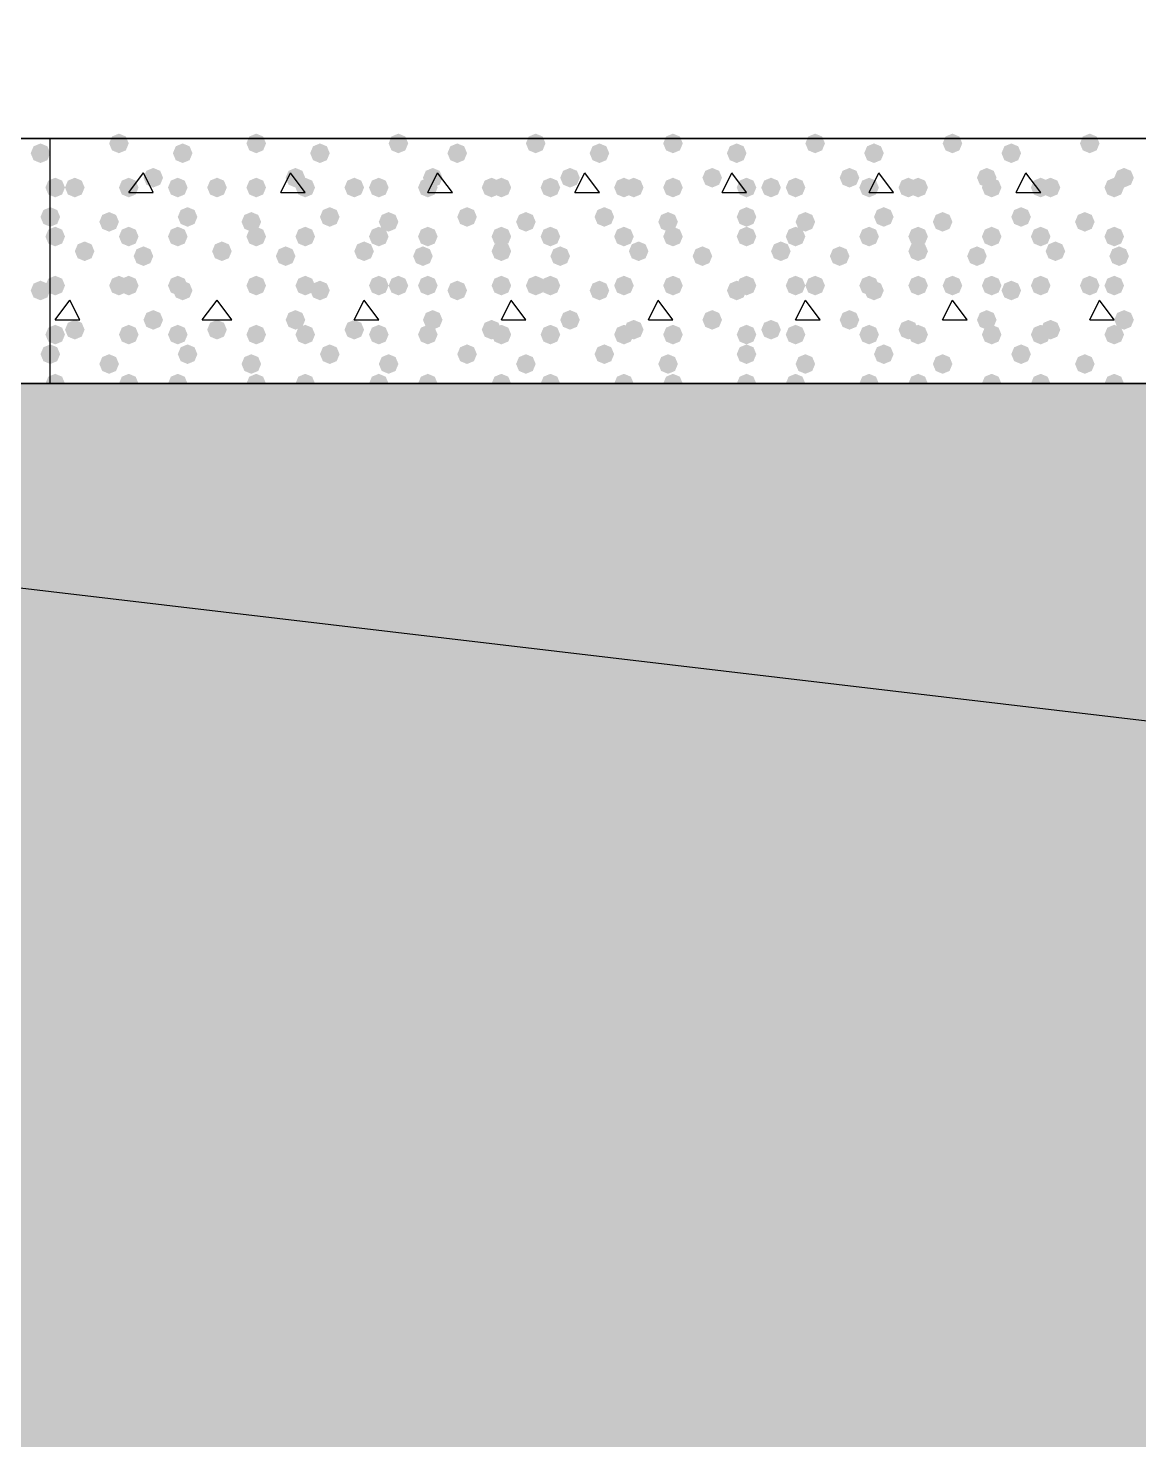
# Model space of a CAD drawing. Header units: millimetres. Extents: x 0 to 420, y 0 to 297.
# Drawn here: x 54.72 to 64.3, y 117.79 to 129.98 of the extents above; entities that cross this region are included whole.
import ezdxf

# ---------------------------------------------------------------- set-up
doc = ezdxf.new("R2010")
doc.units = ezdxf.units.MM
doc.layers.get('0').update_dxf_attribs({"linetype": 'CONTINUOUS'})

msp = doc.modelspace()

# ---------------------------------------------------------------- hatches: boundary and pattern name
at = {"true_color": 0x000007}
for points in [[(54.906333, 128.905), (54.881462, 128.845204), (54.821667, 128.820333), (54.761871, 128.845204), (54.737, 128.905), (54.761871, 128.964796), (54.821667, 128.989667), (54.881462, 128.964796)], [(54.906333, 127.719667), (54.881462, 127.659871), (54.821667, 127.635), (54.761871, 127.659871), (54.737, 127.719667), (54.761871, 127.779462), (54.821667, 127.804333), (54.881462, 127.779463)]]:
    msp.add_hatch(color=0, dxfattribs=at).paths.add_polyline_path(points, flags=0)
at = {"true_color": 0x000008}
for points in [[(55.583667, 128.989667), (55.558796, 128.929871), (55.499, 128.905), (55.439204, 128.929871), (55.414333, 128.989667), (55.439204, 129.049462), (55.499, 129.074333), (55.558796, 129.049463)], [(56.134, 128.905), (56.109129, 128.845204), (56.049333, 128.820333), (55.989538, 128.845204), (55.964667, 128.905), (55.989537, 128.964796), (56.049333, 128.989667), (56.109129, 128.964796)], [(56.769, 128.989667), (56.744129, 128.929871), (56.684333, 128.905), (56.624538, 128.929871), (56.599667, 128.989667), (56.624537, 129.049462), (56.684333, 129.074333), (56.744129, 129.049463)], [(57.319333, 128.905), (57.294462, 128.845204), (57.234667, 128.820333), (57.174871, 128.845204), (57.15, 128.905), (57.174871, 128.964796), (57.234667, 128.989667), (57.294462, 128.964796)], [(57.996667, 128.989667), (57.971796, 128.929871), (57.912, 128.905), (57.852204, 128.929871), (57.827333, 128.989667), (57.852204, 129.049462), (57.912, 129.074333), (57.971796, 129.049463)], [(58.504667, 128.905), (58.479796, 128.845204), (58.42, 128.820333), (58.360204, 128.845204), (58.335333, 128.905), (58.360204, 128.964796), (58.42, 128.989667), (58.479796, 128.964796)], [(59.182, 128.989667), (59.157129, 128.929871), (59.097333, 128.905), (59.037538, 128.929871), (59.012667, 128.989667), (59.037537, 129.049462), (59.097333, 129.074333), (59.157129, 129.049463)], [(59.732333, 128.905), (59.707463, 128.845204), (59.647667, 128.820333), (59.587871, 128.845204), (59.563, 128.905), (59.587871, 128.964796), (59.647667, 128.989667), (59.707462, 128.964796)], [(60.367333, 128.989667), (60.342463, 128.929871), (60.282667, 128.905), (60.222871, 128.929871), (60.198, 128.989667), (60.222871, 129.049462), (60.282667, 129.074333), (60.342462, 129.049463)], [(60.917667, 128.905), (60.892796, 128.845204), (60.833, 128.820333), (60.773204, 128.845204), (60.748333, 128.905), (60.773204, 128.964796), (60.833, 128.989667), (60.892796, 128.964796)], [(61.595, 128.989667), (61.570129, 128.929871), (61.510333, 128.905), (61.450538, 128.929871), (61.425667, 128.989667), (61.450537, 129.049462), (61.510333, 129.074333), (61.570129, 129.049463)], [(62.103, 128.905), (62.078129, 128.845204), (62.018333, 128.820333), (61.958537, 128.845204), (61.933667, 128.905), (61.958537, 128.964796), (62.018333, 128.989667), (62.078129, 128.964796)], [(62.780333, 128.989667), (62.755463, 128.929871), (62.695667, 128.905), (62.635871, 128.929871), (62.611, 128.989667), (62.635871, 129.049462), (62.695667, 129.074333), (62.755462, 129.049463)], [(63.288333, 128.905), (63.263463, 128.845204), (63.203667, 128.820333), (63.143871, 128.845204), (63.119, 128.905), (63.143871, 128.964796), (63.203667, 128.989667), (63.263462, 128.964796)], [(63.965667, 128.989667), (63.940796, 128.929871), (63.881, 128.905), (63.821204, 128.929871), (63.796333, 128.989667), (63.821204, 129.049462), (63.881, 129.074333), (63.940796, 129.049463)], [(55.88, 128.693333), (55.855129, 128.633537), (55.795333, 128.608667), (55.735538, 128.633537), (55.710667, 128.693333), (55.735537, 128.753129), (55.795333, 128.778), (55.855129, 128.753129)], [(57.107667, 128.693333), (57.082796, 128.633537), (57.023, 128.608667), (56.963204, 128.633537), (56.938333, 128.693333), (56.963204, 128.753129), (57.023, 128.778), (57.082796, 128.753129)], [(58.293, 128.693333), (58.268129, 128.633537), (58.208333, 128.608667), (58.148537, 128.633537), (58.123667, 128.693333), (58.148537, 128.753129), (58.208333, 128.778), (58.268129, 128.753129)], [(59.478333, 128.693333), (59.453463, 128.633537), (59.393667, 128.608667), (59.333871, 128.633537), (59.309, 128.693333), (59.333871, 128.753129), (59.393667, 128.778), (59.453462, 128.753129)], [(60.706, 128.693333), (60.681129, 128.633537), (60.621333, 128.608667), (60.561537, 128.633537), (60.536667, 128.693333), (60.561537, 128.753129), (60.621333, 128.778), (60.681129, 128.753129)], [(61.891333, 128.693333), (61.866462, 128.633537), (61.806667, 128.608667), (61.746871, 128.633537), (61.722, 128.693333), (61.746871, 128.753129), (61.806667, 128.778), (61.866462, 128.753129)], [(63.076667, 128.693333), (63.051796, 128.633537), (62.992, 128.608667), (62.932204, 128.633537), (62.907333, 128.693333), (62.932204, 128.753129), (62.992, 128.778), (63.051796, 128.753129)], [(64.262, 128.693333), (64.237129, 128.633537), (64.177333, 128.608667), (64.117538, 128.633537), (64.092667, 128.693333), (64.117537, 128.753129), (64.177333, 128.778), (64.237129, 128.753129)], [(55.033333, 128.608667), (55.008463, 128.548871), (54.948667, 128.524), (54.888871, 128.548871), (54.864, 128.608667), (54.888871, 128.668462), (54.948667, 128.693333), (55.008462, 128.668463)], [(55.202667, 128.608667), (55.177796, 128.548871), (55.118, 128.524), (55.058204, 128.548871), (55.033333, 128.608667), (55.058204, 128.668462), (55.118, 128.693333), (55.177796, 128.668463)], [(55.668333, 128.608667), (55.643463, 128.548871), (55.583667, 128.524), (55.523871, 128.548871), (55.499, 128.608667), (55.523871, 128.668462), (55.583667, 128.693333), (55.643462, 128.668463)], [(56.091667, 128.608667), (56.066796, 128.548871), (56.007, 128.524), (55.947204, 128.548871), (55.922333, 128.608667), (55.947204, 128.668462), (56.007, 128.693333), (56.066796, 128.668463)], [(56.430333, 128.608667), (56.405463, 128.548871), (56.345667, 128.524), (56.285871, 128.548871), (56.261, 128.608667), (56.285871, 128.668462), (56.345667, 128.693333), (56.405462, 128.668463)], [(56.769, 128.608667), (56.744129, 128.548871), (56.684333, 128.524), (56.624538, 128.548871), (56.599667, 128.608667), (56.624537, 128.668462), (56.684333, 128.693333), (56.744129, 128.668463)], [(57.192333, 128.608667), (57.167463, 128.548871), (57.107667, 128.524), (57.047871, 128.548871), (57.023, 128.608667), (57.047871, 128.668462), (57.107667, 128.693333), (57.167462, 128.668463)], [(57.615667, 128.608667), (57.590796, 128.548871), (57.531, 128.524), (57.471204, 128.548871), (57.446333, 128.608667), (57.471204, 128.668462), (57.531, 128.693333), (57.590796, 128.668463)], [(57.827333, 128.608667), (57.802463, 128.548871), (57.742667, 128.524), (57.682871, 128.548871), (57.658, 128.608667), (57.682871, 128.668462), (57.742667, 128.693333), (57.802462, 128.668463)], [(58.250667, 128.608667), (58.225796, 128.548871), (58.166, 128.524), (58.106204, 128.548871), (58.081333, 128.608667), (58.106204, 128.668462), (58.166, 128.693333), (58.225796, 128.668463)], [(58.801, 128.608667), (58.776129, 128.548871), (58.716333, 128.524), (58.656537, 128.548871), (58.631667, 128.608667), (58.656537, 128.668462), (58.716333, 128.693333), (58.776129, 128.668463)], [(58.885667, 128.608667), (58.860796, 128.548871), (58.801, 128.524), (58.741204, 128.548871), (58.716333, 128.608667), (58.741204, 128.668462), (58.801, 128.693333), (58.860796, 128.668463)], [(59.309, 128.608667), (59.284129, 128.548871), (59.224333, 128.524), (59.164538, 128.548871), (59.139667, 128.608667), (59.164537, 128.668462), (59.224333, 128.693333), (59.284129, 128.668463)], [(59.944, 128.608667), (59.919129, 128.548871), (59.859333, 128.524), (59.799538, 128.548871), (59.774667, 128.608667), (59.799537, 128.668462), (59.859333, 128.693333), (59.919129, 128.668463)], [(60.028667, 128.608667), (60.003796, 128.548871), (59.944, 128.524), (59.884204, 128.548871), (59.859333, 128.608667), (59.884204, 128.668462), (59.944, 128.693333), (60.003796, 128.668463)], [(60.367333, 128.608667), (60.342463, 128.548871), (60.282667, 128.524), (60.222871, 128.548871), (60.198, 128.608667), (60.222871, 128.668462), (60.282667, 128.693333), (60.342462, 128.668463)], [(61.002333, 128.608667), (60.977463, 128.548871), (60.917667, 128.524), (60.857871, 128.548871), (60.833, 128.608667), (60.857871, 128.668462), (60.917667, 128.693333), (60.977462, 128.668463)], [(61.214, 128.608667), (61.189129, 128.548871), (61.129333, 128.524), (61.069538, 128.548871), (61.044667, 128.608667), (61.069537, 128.668462), (61.129333, 128.693333), (61.189129, 128.668463)], [(61.425667, 128.608667), (61.400796, 128.548871), (61.341, 128.524), (61.281204, 128.548871), (61.256333, 128.608667), (61.281204, 128.668462), (61.341, 128.693333), (61.400796, 128.668463)], [(62.060667, 128.608667), (62.035796, 128.548871), (61.976, 128.524), (61.916204, 128.548871), (61.891333, 128.608667), (61.916204, 128.668462), (61.976, 128.693333), (62.035796, 128.668463)], [(62.399333, 128.608667), (62.374462, 128.548871), (62.314667, 128.524), (62.254871, 128.548871), (62.23, 128.608667), (62.254871, 128.668462), (62.314667, 128.693333), (62.374462, 128.668463)], [(62.484, 128.608667), (62.459129, 128.548871), (62.399333, 128.524), (62.339538, 128.548871), (62.314667, 128.608667), (62.339537, 128.668462), (62.399333, 128.693333), (62.459129, 128.668463)], [(63.119, 128.608667), (63.094129, 128.548871), (63.034333, 128.524), (62.974538, 128.548871), (62.949667, 128.608667), (62.974537, 128.668462), (63.034333, 128.693333), (63.094129, 128.668463)], [(63.542333, 128.608667), (63.517463, 128.548871), (63.457667, 128.524), (63.397871, 128.548871), (63.373, 128.608667), (63.397871, 128.668462), (63.457667, 128.693333), (63.517462, 128.668463)], [(63.627, 128.608667), (63.602129, 128.548871), (63.542333, 128.524), (63.482538, 128.548871), (63.457667, 128.608667), (63.482537, 128.668462), (63.542333, 128.693333), (63.602129, 128.668463)], [(64.177333, 128.608667), (64.152463, 128.548871), (64.092667, 128.524), (64.032871, 128.548871), (64.008, 128.608667), (64.032871, 128.668462), (64.092667, 128.693333), (64.152462, 128.668463)], [(54.991, 128.354667), (54.966129, 128.294871), (54.906333, 128.27), (54.846537, 128.294871), (54.821667, 128.354667), (54.846537, 128.414462), (54.906333, 128.439333), (54.966129, 128.414463)], [(55.499, 128.312333), (55.474129, 128.252537), (55.414333, 128.227667), (55.354538, 128.252537), (55.329667, 128.312333), (55.354537, 128.372129), (55.414333, 128.397), (55.474129, 128.372129)], [(56.176333, 128.354667), (56.151462, 128.294871), (56.091667, 128.27), (56.031871, 128.294871), (56.007, 128.354667), (56.031871, 128.414462), (56.091667, 128.439333), (56.151462, 128.414463)], [(56.726667, 128.312333), (56.701796, 128.252537), (56.642, 128.227667), (56.582204, 128.252537), (56.557333, 128.312333), (56.582204, 128.372129), (56.642, 128.397), (56.701796, 128.372129)], [(57.404, 128.354667), (57.379129, 128.294871), (57.319333, 128.27), (57.259538, 128.294871), (57.234667, 128.354667), (57.259537, 128.414462), (57.319333, 128.439333), (57.379129, 128.414463)], [(57.912, 128.312333), (57.887129, 128.252537), (57.827333, 128.227667), (57.767538, 128.252537), (57.742667, 128.312333), (57.767537, 128.372129), (57.827333, 128.397), (57.887129, 128.372129)], [(58.589333, 128.354667), (58.564462, 128.294871), (58.504667, 128.27), (58.444871, 128.294871), (58.42, 128.354667), (58.444871, 128.414462), (58.504667, 128.439333), (58.564462, 128.414463)], [(59.097333, 128.312333), (59.072463, 128.252537), (59.012667, 128.227667), (58.952871, 128.252537), (58.928, 128.312333), (58.952871, 128.372129), (59.012667, 128.397), (59.072462, 128.372129)], [(59.774667, 128.354667), (59.749796, 128.294871), (59.69, 128.27), (59.630204, 128.294871), (59.605333, 128.354667), (59.630204, 128.414462), (59.69, 128.439333), (59.749796, 128.414463)], [(60.325, 128.312333), (60.300129, 128.252537), (60.240333, 128.227667), (60.180538, 128.252537), (60.155667, 128.312333), (60.180537, 128.372129), (60.240333, 128.397), (60.300129, 128.372129)], [(61.002333, 128.354667), (60.977463, 128.294871), (60.917667, 128.27), (60.857871, 128.294871), (60.833, 128.354667), (60.857871, 128.414462), (60.917667, 128.439333), (60.977462, 128.414463)], [(61.510333, 128.312333), (61.485463, 128.252537), (61.425667, 128.227667), (61.365871, 128.252537), (61.341, 128.312333), (61.365871, 128.372129), (61.425667, 128.397), (61.485462, 128.372129)], [(62.187667, 128.354667), (62.162796, 128.294871), (62.103, 128.27), (62.043204, 128.294871), (62.018333, 128.354667), (62.043204, 128.414462), (62.103, 128.439333), (62.162796, 128.414463)], [(62.695667, 128.312333), (62.670796, 128.252537), (62.611, 128.227667), (62.551204, 128.252537), (62.526333, 128.312333), (62.551204, 128.372129), (62.611, 128.397), (62.670796, 128.372129)], [(63.373, 128.354667), (63.348129, 128.294871), (63.288333, 128.27), (63.228537, 128.294871), (63.203667, 128.354667), (63.228537, 128.414462), (63.288333, 128.439333), (63.348129, 128.414463)], [(63.923333, 128.312333), (63.898463, 128.252537), (63.838667, 128.227667), (63.778871, 128.252537), (63.754, 128.312333), (63.778871, 128.372129), (63.838667, 128.397), (63.898462, 128.372129)], [(55.033333, 128.185333), (55.008463, 128.125538), (54.948667, 128.100667), (54.888871, 128.125538), (54.864, 128.185333), (54.888871, 128.245129), (54.948667, 128.27), (55.008462, 128.245129)], [(55.668333, 128.185333), (55.643463, 128.125538), (55.583667, 128.100667), (55.523871, 128.125538), (55.499, 128.185333), (55.523871, 128.245129), (55.583667, 128.27), (55.643462, 128.245129)], [(56.091667, 128.185333), (56.066796, 128.125538), (56.007, 128.100667), (55.947204, 128.125538), (55.922333, 128.185333), (55.947204, 128.245129), (56.007, 128.27), (56.066796, 128.245129)], [(56.769, 128.185333), (56.744129, 128.125538), (56.684333, 128.100667), (56.624538, 128.125538), (56.599667, 128.185333), (56.624537, 128.245129), (56.684333, 128.27), (56.744129, 128.245129)], [(57.192333, 128.185333), (57.167463, 128.125538), (57.107667, 128.100667), (57.047871, 128.125538), (57.023, 128.185333), (57.047871, 128.245129), (57.107667, 128.27), (57.167462, 128.245129)], [(57.827333, 128.185333), (57.802463, 128.125538), (57.742667, 128.100667), (57.682871, 128.125538), (57.658, 128.185333), (57.682871, 128.245129), (57.742667, 128.27), (57.802462, 128.245129)], [(58.250667, 128.185333), (58.225796, 128.125538), (58.166, 128.100667), (58.106204, 128.125538), (58.081333, 128.185333), (58.106204, 128.245129), (58.166, 128.27), (58.225796, 128.245129)], [(58.885667, 128.185333), (58.860796, 128.125538), (58.801, 128.100667), (58.741204, 128.125538), (58.716333, 128.185333), (58.741204, 128.245129), (58.801, 128.27), (58.860796, 128.245129)], [(59.309, 128.185333), (59.284129, 128.125538), (59.224333, 128.100667), (59.164538, 128.125538), (59.139667, 128.185333), (59.164537, 128.245129), (59.224333, 128.27), (59.284129, 128.245129)], [(59.944, 128.185333), (59.919129, 128.125538), (59.859333, 128.100667), (59.799538, 128.125538), (59.774667, 128.185333), (59.799537, 128.245129), (59.859333, 128.27), (59.919129, 128.245129)], [(60.367333, 128.185333), (60.342463, 128.125538), (60.282667, 128.100667), (60.222871, 128.125538), (60.198, 128.185333), (60.222871, 128.245129), (60.282667, 128.27), (60.342462, 128.245129)], [(61.002333, 128.185333), (60.977463, 128.125538), (60.917667, 128.100667), (60.857871, 128.125538), (60.833, 128.185333), (60.857871, 128.245129), (60.917667, 128.27), (60.977462, 128.245129)], [(61.425667, 128.185333), (61.400796, 128.125538), (61.341, 128.100667), (61.281204, 128.125538), (61.256333, 128.185333), (61.281204, 128.245129), (61.341, 128.27), (61.400796, 128.245129)], [(62.060667, 128.185333), (62.035796, 128.125538), (61.976, 128.100667), (61.916204, 128.125538), (61.891333, 128.185333), (61.916204, 128.245129), (61.976, 128.27), (62.035796, 128.245129)], [(62.484, 128.185333), (62.459129, 128.125538), (62.399333, 128.100667), (62.339538, 128.125538), (62.314667, 128.185333), (62.339537, 128.245129), (62.399333, 128.27), (62.459129, 128.245129)], [(63.119, 128.185333), (63.094129, 128.125538), (63.034333, 128.100667), (62.974538, 128.125538), (62.949667, 128.185333), (62.974537, 128.245129), (63.034333, 128.27), (63.094129, 128.245129)], [(63.542333, 128.185333), (63.517463, 128.125538), (63.457667, 128.100667), (63.397871, 128.125538), (63.373, 128.185333), (63.397871, 128.245129), (63.457667, 128.27), (63.517462, 128.245129)], [(64.177333, 128.185333), (64.152463, 128.125538), (64.092667, 128.100667), (64.032871, 128.125538), (64.008, 128.185333), (64.032871, 128.245129), (64.092667, 128.27), (64.152462, 128.245129)], [(55.287333, 128.058333), (55.262463, 127.998538), (55.202667, 127.973667), (55.142871, 127.998538), (55.118, 128.058333), (55.142871, 128.118129), (55.202667, 128.143), (55.262462, 128.118129)], [(56.472667, 128.058333), (56.447796, 127.998538), (56.388, 127.973667), (56.328204, 127.998538), (56.303333, 128.058333), (56.328204, 128.118129), (56.388, 128.143), (56.447796, 128.118129)], [(57.700333, 128.058333), (57.675463, 127.998538), (57.615667, 127.973667), (57.555871, 127.998538), (57.531, 128.058333), (57.555871, 128.118129), (57.615667, 128.143), (57.675462, 128.118129)], [(58.885667, 128.058333), (58.860796, 127.998538), (58.801, 127.973667), (58.741204, 127.998538), (58.716333, 128.058333), (58.741204, 128.118129), (58.801, 128.143), (58.860796, 128.118129)], [(60.071, 128.058333), (60.046129, 127.998538), (59.986333, 127.973667), (59.926537, 127.998538), (59.901667, 128.058333), (59.926537, 128.118129), (59.986333, 128.143), (60.046129, 128.118129)], [(61.298667, 128.058333), (61.273796, 127.998538), (61.214, 127.973667), (61.154204, 127.998538), (61.129333, 128.058333), (61.154204, 128.118129), (61.214, 128.143), (61.273796, 128.118129)], [(62.484, 128.058333), (62.459129, 127.998538), (62.399333, 127.973667), (62.339538, 127.998538), (62.314667, 128.058333), (62.339537, 128.118129), (62.399333, 128.143), (62.459129, 128.118129)], [(63.669333, 128.058333), (63.644462, 127.998538), (63.584667, 127.973667), (63.524871, 127.998538), (63.5, 128.058333), (63.524871, 128.118129), (63.584667, 128.143), (63.644462, 128.118129)], [(55.795333, 128.016), (55.770463, 127.956204), (55.710667, 127.931333), (55.650871, 127.956204), (55.626, 128.016), (55.650871, 128.075796), (55.710667, 128.100667), (55.770462, 128.075796)], [(57.023, 128.016), (56.998129, 127.956204), (56.938333, 127.931333), (56.878538, 127.956204), (56.853667, 128.016), (56.878537, 128.075796), (56.938333, 128.100667), (56.998129, 128.075796)], [(58.208333, 128.016), (58.183463, 127.956204), (58.123667, 127.931333), (58.063871, 127.956204), (58.039, 128.016), (58.063871, 128.075796), (58.123667, 128.100667), (58.183462, 128.075796)], [(59.393667, 128.016), (59.368796, 127.956204), (59.309, 127.931333), (59.249204, 127.956204), (59.224333, 128.016), (59.249204, 128.075796), (59.309, 128.100667), (59.368796, 128.075796)], [(60.621333, 128.016), (60.596462, 127.956204), (60.536667, 127.931333), (60.476871, 127.956204), (60.452, 128.016), (60.476871, 128.075796), (60.536667, 128.100667), (60.596462, 128.075796)], [(61.806667, 128.016), (61.781796, 127.956204), (61.722, 127.931333), (61.662204, 127.956204), (61.637333, 128.016), (61.662204, 128.075796), (61.722, 128.100667), (61.781796, 128.075796)], [(62.992, 128.016), (62.967129, 127.956204), (62.907333, 127.931333), (62.847538, 127.956204), (62.822667, 128.016), (62.847537, 128.075796), (62.907333, 128.100667), (62.967129, 128.075796)], [(64.219667, 128.016), (64.194796, 127.956204), (64.135, 127.931333), (64.075204, 127.956204), (64.050333, 128.016), (64.075204, 128.075796), (64.135, 128.100667), (64.194796, 128.075796)], [(55.033333, 127.762), (55.008463, 127.702204), (54.948667, 127.677333), (54.888871, 127.702204), (54.864, 127.762), (54.888871, 127.821796), (54.948667, 127.846667), (55.008462, 127.821796)], [(55.583667, 127.762), (55.558796, 127.702204), (55.499, 127.677333), (55.439204, 127.702204), (55.414333, 127.762), (55.439204, 127.821796), (55.499, 127.846667), (55.558796, 127.821796)], [(55.668333, 127.762), (55.643463, 127.702204), (55.583667, 127.677333), (55.523871, 127.702204), (55.499, 127.762), (55.523871, 127.821796), (55.583667, 127.846667), (55.643462, 127.821796)], [(56.091667, 127.762), (56.066796, 127.702204), (56.007, 127.677333), (55.947204, 127.702204), (55.922333, 127.762), (55.947204, 127.821796), (56.007, 127.846667), (56.066796, 127.821796)], [(56.134, 127.719667), (56.109129, 127.659871), (56.049333, 127.635), (55.989538, 127.659871), (55.964667, 127.719667), (55.989537, 127.779462), (56.049333, 127.804333), (56.109129, 127.779463)], [(56.769, 127.762), (56.744129, 127.702204), (56.684333, 127.677333), (56.624538, 127.702204), (56.599667, 127.762), (56.624537, 127.821796), (56.684333, 127.846667), (56.744129, 127.821796)], [(56.769, 127.762), (56.744129, 127.702204), (56.684333, 127.677333), (56.624538, 127.702204), (56.599667, 127.762), (56.624537, 127.821796), (56.684333, 127.846667), (56.744129, 127.821796)], [(57.192333, 127.762), (57.167463, 127.702204), (57.107667, 127.677333), (57.047871, 127.702204), (57.023, 127.762), (57.047871, 127.821796), (57.107667, 127.846667), (57.167462, 127.821796)], [(57.319333, 127.719667), (57.294462, 127.659871), (57.234667, 127.635), (57.174871, 127.659871), (57.15, 127.719667), (57.174871, 127.779462), (57.234667, 127.804333), (57.294462, 127.779463)], [(57.827333, 127.762), (57.802463, 127.702204), (57.742667, 127.677333), (57.682871, 127.702204), (57.658, 127.762), (57.682871, 127.821796), (57.742667, 127.846667), (57.802462, 127.821796)], [(57.996667, 127.762), (57.971796, 127.702204), (57.912, 127.677333), (57.852204, 127.702204), (57.827333, 127.762), (57.852204, 127.821796), (57.912, 127.846667), (57.971796, 127.821796)], [(58.250667, 127.762), (58.225796, 127.702204), (58.166, 127.677333), (58.106204, 127.702204), (58.081333, 127.762), (58.106204, 127.821796), (58.166, 127.846667), (58.225796, 127.821796)], [(58.504667, 127.719667), (58.479796, 127.659871), (58.42, 127.635), (58.360204, 127.659871), (58.335333, 127.719667), (58.360204, 127.779462), (58.42, 127.804333), (58.479796, 127.779463)], [(58.885667, 127.762), (58.860796, 127.702204), (58.801, 127.677333), (58.741204, 127.702204), (58.716333, 127.762), (58.741204, 127.821796), (58.801, 127.846667), (58.860796, 127.821796)], [(59.182, 127.762), (59.157129, 127.702204), (59.097333, 127.677333), (59.037538, 127.702204), (59.012667, 127.762), (59.037537, 127.821796), (59.097333, 127.846667), (59.157129, 127.821796)], [(59.309, 127.762), (59.284129, 127.702204), (59.224333, 127.677333), (59.164538, 127.702204), (59.139667, 127.762), (59.164537, 127.821796), (59.224333, 127.846667), (59.284129, 127.821796)], [(59.732333, 127.719667), (59.707463, 127.659871), (59.647667, 127.635), (59.587871, 127.659871), (59.563, 127.719667), (59.587871, 127.779462), (59.647667, 127.804333), (59.707462, 127.779463)], [(59.944, 127.762), (59.919129, 127.702204), (59.859333, 127.677333), (59.799538, 127.702204), (59.774667, 127.762), (59.799537, 127.821796), (59.859333, 127.846667), (59.919129, 127.821796)], [(60.367333, 127.762), (60.342463, 127.702204), (60.282667, 127.677333), (60.222871, 127.702204), (60.198, 127.762), (60.222871, 127.821796), (60.282667, 127.846667), (60.342462, 127.821796)], [(60.367333, 127.762), (60.342463, 127.702204), (60.282667, 127.677333), (60.222871, 127.702204), (60.198, 127.762), (60.222871, 127.821796), (60.282667, 127.846667), (60.342462, 127.821796)], [(60.917667, 127.719667), (60.892796, 127.659871), (60.833, 127.635), (60.773204, 127.659871), (60.748333, 127.719667), (60.773204, 127.779462), (60.833, 127.804333), (60.892796, 127.779463)], [(61.002333, 127.762), (60.977463, 127.702204), (60.917667, 127.677333), (60.857871, 127.702204), (60.833, 127.762), (60.857871, 127.821796), (60.917667, 127.846667), (60.977462, 127.821796)], [(61.425667, 127.762), (61.400796, 127.702204), (61.341, 127.677333), (61.281204, 127.702204), (61.256333, 127.762), (61.281204, 127.821796), (61.341, 127.846667), (61.400796, 127.821796)], [(61.595, 127.762), (61.570129, 127.702204), (61.510333, 127.677333), (61.450538, 127.702204), (61.425667, 127.762), (61.450537, 127.821796), (61.510333, 127.846667), (61.570129, 127.821796)], [(62.060667, 127.762), (62.035796, 127.702204), (61.976, 127.677333), (61.916204, 127.702204), (61.891333, 127.762), (61.916204, 127.821796), (61.976, 127.846667), (62.035796, 127.821796)], [(62.103, 127.719667), (62.078129, 127.659871), (62.018333, 127.635), (61.958537, 127.659871), (61.933667, 127.719667), (61.958537, 127.779462), (62.018333, 127.804333), (62.078129, 127.779463)], [(62.484, 127.762), (62.459129, 127.702204), (62.399333, 127.677333), (62.339538, 127.702204), (62.314667, 127.762), (62.339537, 127.821796), (62.399333, 127.846667), (62.459129, 127.821796)], [(62.780333, 127.762), (62.755463, 127.702204), (62.695667, 127.677333), (62.635871, 127.702204), (62.611, 127.762), (62.635871, 127.821796), (62.695667, 127.846667), (62.755462, 127.821796)], [(63.119, 127.762), (63.094129, 127.702204), (63.034333, 127.677333), (62.974538, 127.702204), (62.949667, 127.762), (62.974537, 127.821796), (63.034333, 127.846667), (63.094129, 127.821796)], [(63.288333, 127.719667), (63.263463, 127.659871), (63.203667, 127.635), (63.143871, 127.659871), (63.119, 127.719667), (63.143871, 127.779462), (63.203667, 127.804333), (63.263462, 127.779463)], [(63.542333, 127.762), (63.517463, 127.702204), (63.457667, 127.677333), (63.397871, 127.702204), (63.373, 127.762), (63.397871, 127.821796), (63.457667, 127.846667), (63.517462, 127.821796)], [(63.965667, 127.762), (63.940796, 127.702204), (63.881, 127.677333), (63.821204, 127.702204), (63.796333, 127.762), (63.821204, 127.821796), (63.881, 127.846667), (63.940796, 127.821796)], [(64.177333, 127.762), (64.152463, 127.702204), (64.092667, 127.677333), (64.032871, 127.702204), (64.008, 127.762), (64.032871, 127.821796), (64.092667, 127.846667), (64.152462, 127.821796)], [(55.88, 127.465667), (55.855129, 127.405871), (55.795333, 127.381), (55.735538, 127.405871), (55.710667, 127.465667), (55.735537, 127.525462), (55.795333, 127.550333), (55.855129, 127.525463)], [(57.107667, 127.465667), (57.082796, 127.405871), (57.023, 127.381), (56.963204, 127.405871), (56.938333, 127.465667), (56.963204, 127.525462), (57.023, 127.550333), (57.082796, 127.525463)], [(58.293, 127.465667), (58.268129, 127.405871), (58.208333, 127.381), (58.148537, 127.405871), (58.123667, 127.465667), (58.148537, 127.525462), (58.208333, 127.550333), (58.268129, 127.525463)], [(59.478333, 127.465667), (59.453463, 127.405871), (59.393667, 127.381), (59.333871, 127.405871), (59.309, 127.465667), (59.333871, 127.525462), (59.393667, 127.550333), (59.453462, 127.525463)], [(60.706, 127.465667), (60.681129, 127.405871), (60.621333, 127.381), (60.561537, 127.405871), (60.536667, 127.465667), (60.561537, 127.525462), (60.621333, 127.550333), (60.681129, 127.525463)], [(61.891333, 127.465667), (61.866462, 127.405871), (61.806667, 127.381), (61.746871, 127.405871), (61.722, 127.465667), (61.746871, 127.525462), (61.806667, 127.550333), (61.866462, 127.525463)], [(63.076667, 127.465667), (63.051796, 127.405871), (62.992, 127.381), (62.932204, 127.405871), (62.907333, 127.465667), (62.932204, 127.525462), (62.992, 127.550333), (63.051796, 127.525463)], [(64.262, 127.465667), (64.237129, 127.405871), (64.177333, 127.381), (64.117538, 127.405871), (64.092667, 127.465667), (64.117537, 127.525462), (64.177333, 127.550333), (64.237129, 127.525463)], [(55.033333, 127.338667), (55.008463, 127.278871), (54.948667, 127.254), (54.888871, 127.278871), (54.864, 127.338667), (54.888871, 127.398462), (54.948667, 127.423333), (55.008462, 127.398463)], [(55.202667, 127.381), (55.177796, 127.321204), (55.118, 127.296333), (55.058204, 127.321204), (55.033333, 127.381), (55.058204, 127.440796), (55.118, 127.465667), (55.177796, 127.440796)], [(55.668333, 127.338667), (55.643463, 127.278871), (55.583667, 127.254), (55.523871, 127.278871), (55.499, 127.338667), (55.523871, 127.398462), (55.583667, 127.423333), (55.643462, 127.398463)], [(56.091667, 127.338667), (56.066796, 127.278871), (56.007, 127.254), (55.947204, 127.278871), (55.922333, 127.338667), (55.947204, 127.398462), (56.007, 127.423333), (56.066796, 127.398463)], [(56.430333, 127.381), (56.405463, 127.321204), (56.345667, 127.296333), (56.285871, 127.321204), (56.261, 127.381), (56.285871, 127.440796), (56.345667, 127.465667), (56.405462, 127.440796)], [(56.769, 127.338667), (56.744129, 127.278871), (56.684333, 127.254), (56.624538, 127.278871), (56.599667, 127.338667), (56.624537, 127.398462), (56.684333, 127.423333), (56.744129, 127.398463)], [(57.192333, 127.338667), (57.167463, 127.278871), (57.107667, 127.254), (57.047871, 127.278871), (57.023, 127.338667), (57.047871, 127.398462), (57.107667, 127.423333), (57.167462, 127.398463)], [(57.615667, 127.381), (57.590796, 127.321204), (57.531, 127.296333), (57.471204, 127.321204), (57.446333, 127.381), (57.471204, 127.440796), (57.531, 127.465667), (57.590796, 127.440796)], [(57.827333, 127.338667), (57.802463, 127.278871), (57.742667, 127.254), (57.682871, 127.278871), (57.658, 127.338667), (57.682871, 127.398462), (57.742667, 127.423333), (57.802462, 127.398463)], [(58.250667, 127.338667), (58.225796, 127.278871), (58.166, 127.254), (58.106204, 127.278871), (58.081333, 127.338667), (58.106204, 127.398462), (58.166, 127.423333), (58.225796, 127.398463)], [(58.801, 127.381), (58.776129, 127.321204), (58.716333, 127.296333), (58.656537, 127.321204), (58.631667, 127.381), (58.656537, 127.440796), (58.716333, 127.465667), (58.776129, 127.440796)], [(58.885667, 127.338667), (58.860796, 127.278871), (58.801, 127.254), (58.741204, 127.278871), (58.716333, 127.338667), (58.741204, 127.398462), (58.801, 127.423333), (58.860796, 127.398463)], [(59.309, 127.338667), (59.284129, 127.278871), (59.224333, 127.254), (59.164538, 127.278871), (59.139667, 127.338667), (59.164537, 127.398462), (59.224333, 127.423333), (59.284129, 127.398463)], [(59.944, 127.338667), (59.919129, 127.278871), (59.859333, 127.254), (59.799538, 127.278871), (59.774667, 127.338667), (59.799537, 127.398462), (59.859333, 127.423333), (59.919129, 127.398463)], [(60.028667, 127.381), (60.003796, 127.321204), (59.944, 127.296333), (59.884204, 127.321204), (59.859333, 127.381), (59.884204, 127.440796), (59.944, 127.465667), (60.003796, 127.440796)], [(60.367333, 127.338667), (60.342463, 127.278871), (60.282667, 127.254), (60.222871, 127.278871), (60.198, 127.338667), (60.222871, 127.398462), (60.282667, 127.423333), (60.342462, 127.398463)], [(61.002333, 127.338667), (60.977463, 127.278871), (60.917667, 127.254), (60.857871, 127.278871), (60.833, 127.338667), (60.857871, 127.398462), (60.917667, 127.423333), (60.977462, 127.398463)], [(61.214, 127.381), (61.189129, 127.321204), (61.129333, 127.296333), (61.069538, 127.321204), (61.044667, 127.381), (61.069537, 127.440796), (61.129333, 127.465667), (61.189129, 127.440796)], [(61.425667, 127.338667), (61.400796, 127.278871), (61.341, 127.254), (61.281204, 127.278871), (61.256333, 127.338667), (61.281204, 127.398462), (61.341, 127.423333), (61.400796, 127.398463)], [(62.060667, 127.338667), (62.035796, 127.278871), (61.976, 127.254), (61.916204, 127.278871), (61.891333, 127.338667), (61.916204, 127.398462), (61.976, 127.423333), (62.035796, 127.398463)], [(62.399333, 127.381), (62.374462, 127.321204), (62.314667, 127.296333), (62.254871, 127.321204), (62.23, 127.381), (62.254871, 127.440796), (62.314667, 127.465667), (62.374462, 127.440796)], [(62.484, 127.338667), (62.459129, 127.278871), (62.399333, 127.254), (62.339538, 127.278871), (62.314667, 127.338667), (62.339537, 127.398462), (62.399333, 127.423333), (62.459129, 127.398463)], [(63.119, 127.338667), (63.094129, 127.278871), (63.034333, 127.254), (62.974538, 127.278871), (62.949667, 127.338667), (62.974537, 127.398462), (63.034333, 127.423333), (63.094129, 127.398463)], [(63.542333, 127.338667), (63.517463, 127.278871), (63.457667, 127.254), (63.397871, 127.278871), (63.373, 127.338667), (63.397871, 127.398462), (63.457667, 127.423333), (63.517462, 127.398463)], [(63.627, 127.381), (63.602129, 127.321204), (63.542333, 127.296333), (63.482538, 127.321204), (63.457667, 127.381), (63.482537, 127.440796), (63.542333, 127.465667), (63.602129, 127.440796)], [(64.177333, 127.338667), (64.152463, 127.278871), (64.092667, 127.254), (64.032871, 127.278871), (64.008, 127.338667), (64.032871, 127.398462), (64.092667, 127.423333), (64.152462, 127.398463)], [(54.991, 127.169333), (54.966129, 127.109537), (54.906333, 127.084667), (54.846537, 127.109537), (54.821667, 127.169333), (54.846537, 127.229129), (54.906333, 127.254), (54.966129, 127.229129)], [(55.499, 127.084667), (55.474129, 127.024871), (55.414333, 127), (55.354538, 127.024871), (55.329667, 127.084667), (55.354537, 127.144462), (55.414333, 127.169333), (55.474129, 127.144463)], [(56.176333, 127.169333), (56.151462, 127.109537), (56.091667, 127.084667), (56.031871, 127.109537), (56.007, 127.169333), (56.031871, 127.229129), (56.091667, 127.254), (56.151462, 127.229129)], [(56.726667, 127.084667), (56.701796, 127.024871), (56.642, 127), (56.582204, 127.024871), (56.557333, 127.084667), (56.582204, 127.144462), (56.642, 127.169333), (56.701796, 127.144463)], [(57.404, 127.169333), (57.379129, 127.109537), (57.319333, 127.084667), (57.259538, 127.109537), (57.234667, 127.169333), (57.259537, 127.229129), (57.319333, 127.254), (57.379129, 127.229129)], [(57.912, 127.084667), (57.887129, 127.024871), (57.827333, 127), (57.767538, 127.024871), (57.742667, 127.084667), (57.767537, 127.144462), (57.827333, 127.169333), (57.887129, 127.144463)], [(58.589333, 127.169333), (58.564462, 127.109537), (58.504667, 127.084667), (58.444871, 127.109537), (58.42, 127.169333), (58.444871, 127.229129), (58.504667, 127.254), (58.564462, 127.229129)], [(59.097333, 127.084667), (59.072463, 127.024871), (59.012667, 127), (58.952871, 127.024871), (58.928, 127.084667), (58.952871, 127.144462), (59.012667, 127.169333), (59.072462, 127.144463)], [(59.774667, 127.169333), (59.749796, 127.109537), (59.69, 127.084667), (59.630204, 127.109537), (59.605333, 127.169333), (59.630204, 127.229129), (59.69, 127.254), (59.749796, 127.229129)], [(60.325, 127.084667), (60.300129, 127.024871), (60.240333, 127), (60.180538, 127.024871), (60.155667, 127.084667), (60.180537, 127.144462), (60.240333, 127.169333), (60.300129, 127.144463)], [(61.002333, 127.169333), (60.977463, 127.109537), (60.917667, 127.084667), (60.857871, 127.109537), (60.833, 127.169333), (60.857871, 127.229129), (60.917667, 127.254), (60.977462, 127.229129)], [(61.510333, 127.084667), (61.485463, 127.024871), (61.425667, 127), (61.365871, 127.024871), (61.341, 127.084667), (61.365871, 127.144462), (61.425667, 127.169333), (61.485462, 127.144463)], [(62.187667, 127.169333), (62.162796, 127.109537), (62.103, 127.084667), (62.043204, 127.109537), (62.018333, 127.169333), (62.043204, 127.229129), (62.103, 127.254), (62.162796, 127.229129)], [(62.695667, 127.084667), (62.670796, 127.024871), (62.611, 127), (62.551204, 127.024871), (62.526333, 127.084667), (62.551204, 127.144462), (62.611, 127.169333), (62.670796, 127.144463)], [(63.373, 127.169333), (63.348129, 127.109537), (63.288333, 127.084667), (63.228537, 127.109537), (63.203667, 127.169333), (63.228537, 127.229129), (63.288333, 127.254), (63.348129, 127.229129)], [(63.923333, 127.084667), (63.898463, 127.024871), (63.838667, 127), (63.778871, 127.024871), (63.754, 127.084667), (63.778871, 127.144462), (63.838667, 127.169333), (63.898462, 127.144463)], [(55.033333, 126.915333), (55.008463, 126.855538), (54.948667, 126.830667), (54.888871, 126.855538), (54.864, 126.915333), (54.888871, 126.975129), (54.948667, 127), (55.008462, 126.975129)], [(55.668333, 126.915333), (55.643463, 126.855538), (55.583667, 126.830667), (55.523871, 126.855538), (55.499, 126.915333), (55.523871, 126.975129), (55.583667, 127), (55.643462, 126.975129)], [(56.091667, 126.915333), (56.066796, 126.855538), (56.007, 126.830667), (55.947204, 126.855538), (55.922333, 126.915333), (55.947204, 126.975129), (56.007, 127), (56.066796, 126.975129)], [(56.769, 126.915333), (56.744129, 126.855538), (56.684333, 126.830667), (56.624538, 126.855538), (56.599667, 126.915333), (56.624537, 126.975129), (56.684333, 127), (56.744129, 126.975129)], [(57.192333, 126.915333), (57.167463, 126.855538), (57.107667, 126.830667), (57.047871, 126.855538), (57.023, 126.915333), (57.047871, 126.975129), (57.107667, 127), (57.167462, 126.975129)], [(57.827333, 126.915333), (57.802463, 126.855538), (57.742667, 126.830667), (57.682871, 126.855538), (57.658, 126.915333), (57.682871, 126.975129), (57.742667, 127), (57.802462, 126.975129)], [(58.250667, 126.915333), (58.225796, 126.855538), (58.166, 126.830667), (58.106204, 126.855538), (58.081333, 126.915333), (58.106204, 126.975129), (58.166, 127), (58.225796, 126.975129)], [(58.885667, 126.915333), (58.860796, 126.855538), (58.801, 126.830667), (58.741204, 126.855538), (58.716333, 126.915333), (58.741204, 126.975129), (58.801, 127), (58.860796, 126.975129)], [(59.309, 126.915333), (59.284129, 126.855538), (59.224333, 126.830667), (59.164538, 126.855538), (59.139667, 126.915333), (59.164537, 126.975129), (59.224333, 127), (59.284129, 126.975129)], [(59.944, 126.915333), (59.919129, 126.855538), (59.859333, 126.830667), (59.799538, 126.855538), (59.774667, 126.915333), (59.799537, 126.975129), (59.859333, 127), (59.919129, 126.975129)], [(60.367333, 126.915333), (60.342463, 126.855538), (60.282667, 126.830667), (60.222871, 126.855538), (60.198, 126.915333), (60.222871, 126.975129), (60.282667, 127), (60.342462, 126.975129)], [(61.002333, 126.915333), (60.977463, 126.855538), (60.917667, 126.830667), (60.857871, 126.855538), (60.833, 126.915333), (60.857871, 126.975129), (60.917667, 127), (60.977462, 126.975129)], [(61.425667, 126.915333), (61.400796, 126.855538), (61.341, 126.830667), (61.281204, 126.855538), (61.256333, 126.915333), (61.281204, 126.975129), (61.341, 127), (61.400796, 126.975129)], [(62.060667, 126.915333), (62.035796, 126.855538), (61.976, 126.830667), (61.916204, 126.855538), (61.891333, 126.915333), (61.916204, 126.975129), (61.976, 127), (62.035796, 126.975129)], [(62.484, 126.915333), (62.459129, 126.855538), (62.399333, 126.830667), (62.339538, 126.855538), (62.314667, 126.915333), (62.339537, 126.975129), (62.399333, 127), (62.459129, 126.975129)], [(63.119, 126.915333), (63.094129, 126.855538), (63.034333, 126.830667), (62.974538, 126.855538), (62.949667, 126.915333), (62.974537, 126.975129), (63.034333, 127), (63.094129, 126.975129)], [(63.542333, 126.915333), (63.517463, 126.855538), (63.457667, 126.830667), (63.397871, 126.855538), (63.373, 126.915333), (63.397871, 126.975129), (63.457667, 127), (63.517462, 126.975129)], [(64.177333, 126.915333), (64.152463, 126.855538), (64.092667, 126.830667), (64.032871, 126.855538), (64.008, 126.915333), (64.032871, 126.975129), (64.092667, 127), (64.152462, 126.975129)]]:
    msp.add_hatch(color=0, dxfattribs=at).paths.add_polyline_path(points, flags=0)
h = msp.add_hatch(color=0, dxfattribs=at)
h.paths.add_polyline_path([(201.125667, 126.915333), (39.708667, 126.915333), (201.125667, 107.865333)], flags=0)
h.paths.add_polyline_path([(39.708667, 126.915333), (201.125667, 107.865333), (39.708667, 107.865333)], flags=0)

# ---------------------------------------------------------------- linework, layer by layer
at = {"color": 0, "true_color": 0x000007}
for points in [[(38.650333, 126.915333), (38.650333, 150.241), (386.884333, 150.241), (386.884333, 126.915333), (224.409, 126.915333), (224.409, 105.748667), (201.125667, 105.748667), (201.125667, 126.915333)], [(38.650333, 126.915333), (38.650333, 150.241), (386.884333, 150.241), (386.884333, 126.915333), (224.409, 126.915333), (224.409, 105.748667), (201.125667, 105.748667), (201.125667, 126.915333)], [(52.789667, 129.032), (52.789667, 126.915333), (54.906333, 126.915333), (54.906333, 129.032)]]:
    msp.add_lwpolyline(points, close=True, dxfattribs=at)
at = {"color": 0, "true_color": 0x0000fd}
msp.add_lwpolyline([(222.292333, 129.032), (384.767667, 129.032), (384.767667, 148.124333), (40.767, 148.124333), (40.767, 129.032), (203.242333, 129.032), (203.242333, 107.865333), (222.292333, 107.865333)], close=True, dxfattribs=at)
at = {"color": 0, "true_color": 0x000007}
for points in [[(73.956333, 129.032), (54.906333, 129.032)], [(54.906333, 126.915333), (73.956333, 126.915333)]]:
    msp.add_lwpolyline(points, dxfattribs=at)
at = {"color": 0, "true_color": 0x000008}
for points in [[(55.583667, 128.566333), (55.710667, 128.735667)], [(55.795333, 128.566333), (55.710667, 128.735667)], [(56.896, 128.566333), (56.980667, 128.735667)], [(57.107667, 128.566333), (56.980667, 128.735667)], [(58.166, 128.566333), (58.250667, 128.735667)], [(58.377667, 128.566333), (58.250667, 128.735667)], [(59.436, 128.566333), (59.520667, 128.735667)], [(59.647667, 128.566333), (59.520667, 128.735667)], [(60.706, 128.566333), (60.790667, 128.735667)], [(60.917667, 128.566333), (60.790667, 128.735667)], [(61.976, 128.566333), (62.060667, 128.735667)], [(62.187667, 128.566333), (62.060667, 128.735667)], [(63.246, 128.566333), (63.330667, 128.735667)], [(63.457667, 128.566333), (63.330667, 128.735667)], [(55.583667, 128.566333), (55.795333, 128.566333)], [(56.896, 128.566333), (57.107667, 128.566333)], [(58.166, 128.566333), (58.377667, 128.566333)], [(59.436, 128.566333), (59.647667, 128.566333)], [(60.706, 128.566333), (60.917667, 128.566333)], [(61.976, 128.566333), (62.187667, 128.566333)], [(63.246, 128.566333), (63.457667, 128.566333)], [(54.948667, 127.465667), (55.075667, 127.635)], [(55.160333, 127.465667), (55.075667, 127.635)], [(56.218667, 127.465667), (56.345667, 127.635)], [(56.472667, 127.465667), (56.345667, 127.635)], [(57.531, 127.465667), (57.615667, 127.635)], [(57.742667, 127.465667), (57.615667, 127.635)], [(58.801, 127.465667), (58.885667, 127.635)], [(59.012667, 127.465667), (58.885667, 127.635)], [(60.071, 127.465667), (60.155667, 127.635)], [(60.282667, 127.465667), (60.155667, 127.635)], [(61.341, 127.465667), (61.425667, 127.635)], [(61.552667, 127.465667), (61.425667, 127.635)], [(62.611, 127.465667), (62.695667, 127.635)], [(62.822667, 127.465667), (62.695667, 127.635)], [(63.881, 127.465667), (63.965667, 127.635)], [(64.092667, 127.465667), (63.965667, 127.635)], [(54.948667, 127.465667), (55.160333, 127.465667)], [(56.218667, 127.465667), (56.472667, 127.465667)], [(57.531, 127.465667), (57.742667, 127.465667)], [(58.801, 127.465667), (59.012667, 127.465667)], [(60.071, 127.465667), (60.282667, 127.465667)], [(61.341, 127.465667), (61.552667, 127.465667)], [(62.611, 127.465667), (62.822667, 127.465667)], [(63.881, 127.465667), (64.092667, 127.465667)]]:
    msp.add_lwpolyline(points, dxfattribs=at)
for points in [[(201.125667, 126.915333), (39.708667, 126.915333), (201.125667, 107.865333)], [(39.708667, 126.915333), (201.125667, 107.865333), (39.708667, 107.865333)]]:
    msp.add_lwpolyline(points, close=True, dxfattribs=at)

doc.saveas('drawing.dxf')
